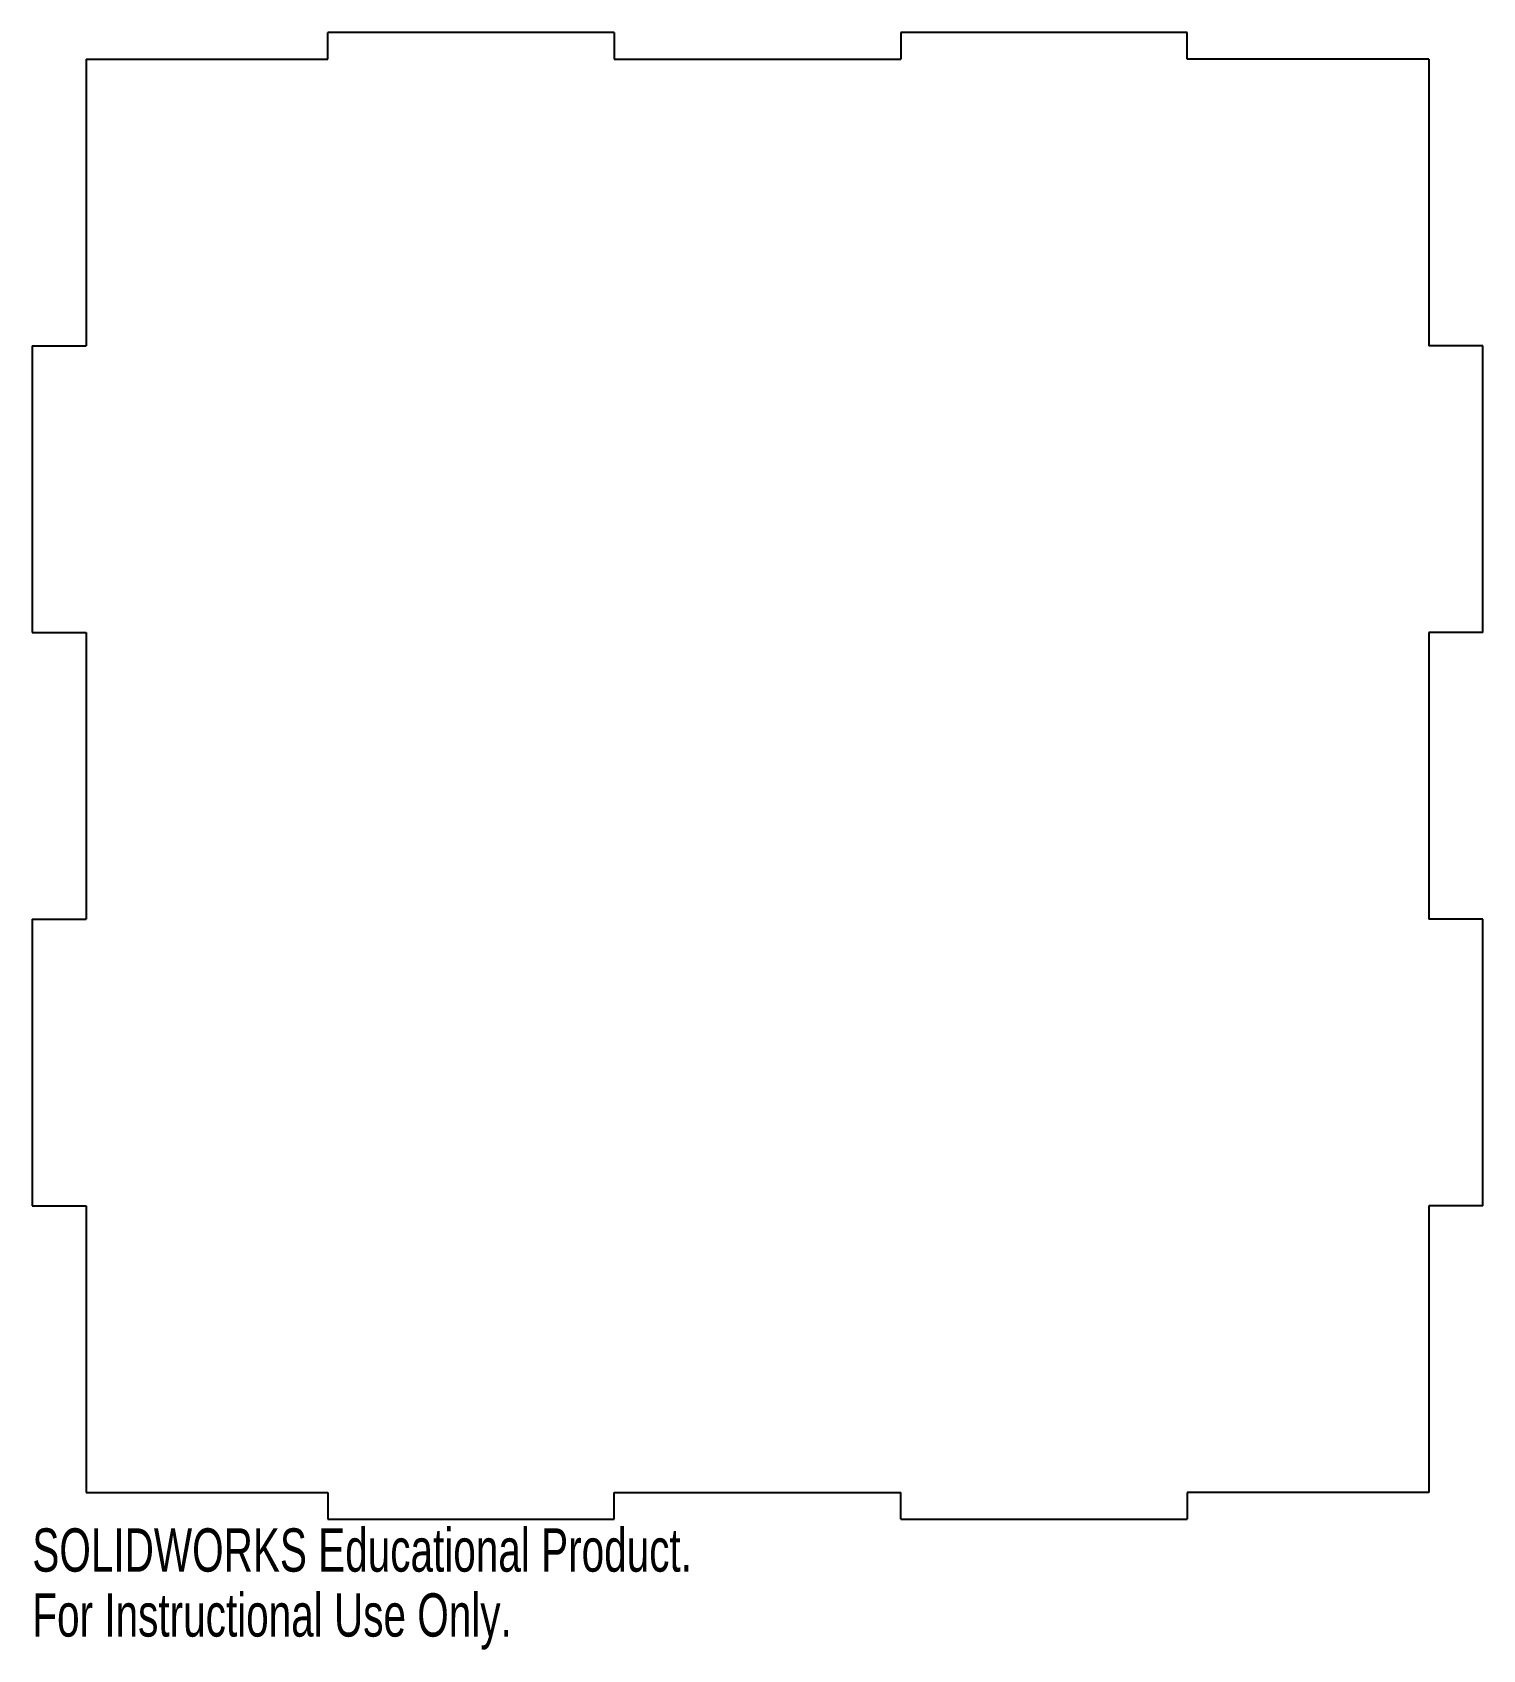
# Model space of a CAD drawing. Header units: millimetres. Extents: x -81 to 81, y -98 to 83.
import ezdxf

# ---------------------------------------------------------------- set-up
doc = ezdxf.new("R2010")
doc.units = ezdxf.units.MM
doc.styles.add('SLDTEXTSTYLE0', font='TXT', dxfattribs={"width": 0.7})

msp = doc.modelspace()

# ---------------------------------------------------------------- linework, layer by layer
at = {"color": 7, "linetype": 'Continuous', "lineweight": 25}
for p, q in [((-48, 80), (-48, 83)), ((-16, 83), (-48, 83)), ((-16, 83), (-16, 80)), ((16, 83), (16, 80)), ((48, 83), (16, 83)), ((48, 80), (48, 83)), ((-75, 80), (-75, 48)), ((-75, 80), (-48, 80)), ((-16, 80), (16, 80)), ((75, 80), (48, 80)), ((75, 80), (75, 48)), ((-81, 48), (-75, 48)), ((-81, 48), (-81, 16)), ((81, 48), (75, 48)), ((81, 16), (81, 48)), ((-81, 16), (-75, 16)), ((-75, 16), (-75, -16)), ((81, 16), (75, 16)), ((75, 16), (75, -16)), ((-81, -16), (-75, -16)), ((-81, -16), (-81, -48)), ((81, -16), (75, -16)), ((81, -48), (81, -16)), ((-81, -48), (-75, -48)), ((-75, -48), (-75, -80)), ((81, -48), (75, -48)), ((75, -48), (75, -80)), ((-75, -80), (-48, -80)), ((-48, -80), (-48, -83)), ((-16, -80), (16, -80)), ((-16, -83), (-16, -80)), ((16, -83), (16, -80)), ((75, -80), (48, -80)), ((48, -80), (48, -83)), ((-48, -83), (-16, -83)), ((16, -83), (48, -83))]:
    msp.add_line(p, q, dxfattribs=at)

# ---------------------------------------------------------------- texts
at = {"color": 7, "linetype": 'Continuous', "char_height": 4.8336, "attachment_point": 1, "style": 'SLDTEXTSTYLE0'}
for s, insert in [('SOLIDWORKS Educational Product.', (-81, -84.02)), ('For Instructional Use Only.', (-81, -91.27))]:
    msp.add_mtext(s, dxfattribs=dict(at, insert=insert))

doc.saveas('drawing.dxf')
